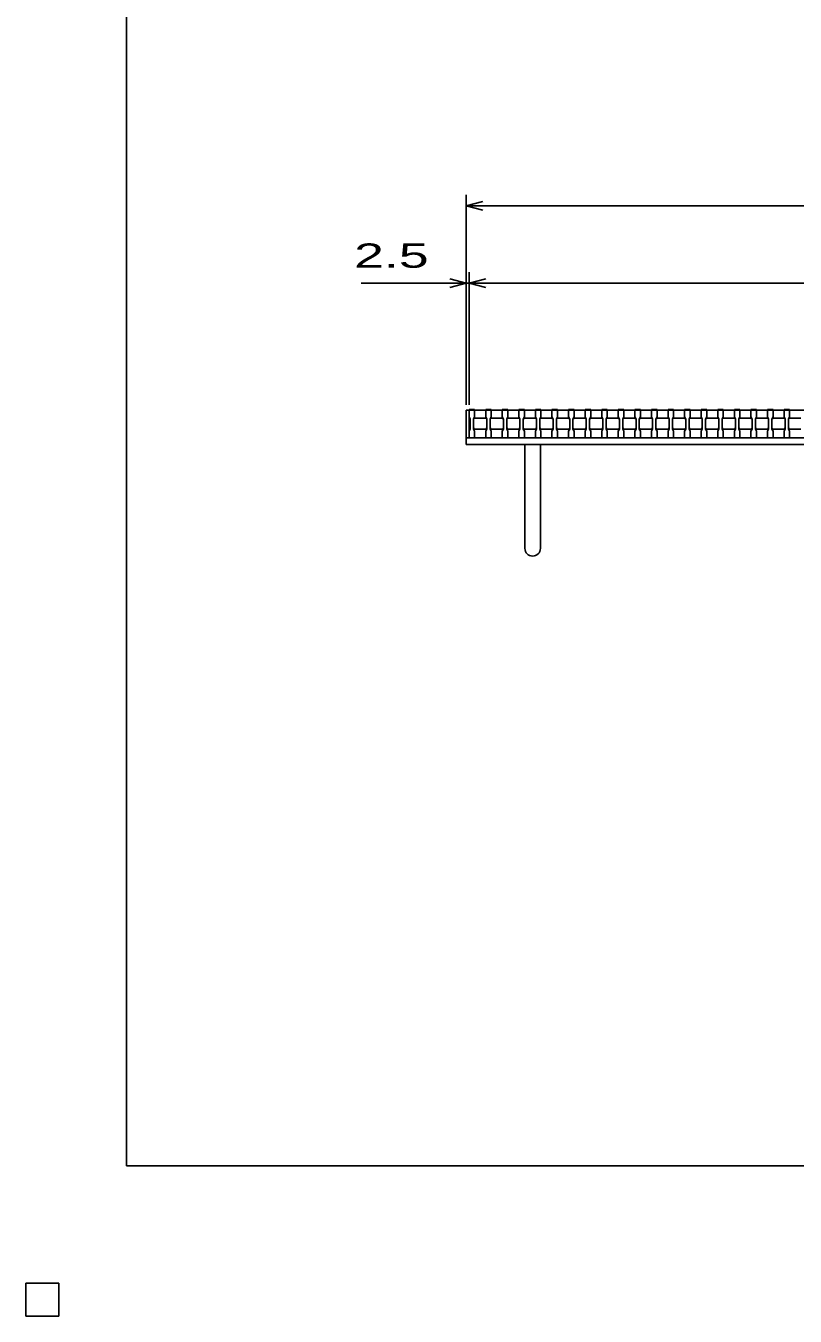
# Model space of a CAD drawing. Units: millimetres, scale not verified. Extents: x -1820 to 1731, y -1282 to 1054.
# Drawn here: x -1820 to -1124, y -1282 to -114 of the extents above; entities that cross this region are included whole.
import ezdxf
from ezdxf.enums import TextEntityAlignment as Align

# ---------------------------------------------------------------- set-up
doc = ezdxf.new("R2010")
doc.units = ezdxf.units.MM
doc.header["$LTSCALE"] = 10
for name, color, linetype, lineweight in [('0_2', 150, 'Continuous', 25), ('16', 3, 'Continuous', 25), ('19', 6, 'Continuous', 25), ('22', 4, 'Continuous', 25), ('24', 2, 'Continuous', 25)]:
    doc.layers.add(name, color=color, linetype=linetype, lineweight=lineweight)
doc.styles.add('ベクトル', font='')
doc.styles.get('ベクトル').set_extended_font_data('ベクトル')

msp = doc.modelspace()

# ---------------------------------------------------------------- linework, layer by layer
at = {"layer": '0_2'}
for p, q in [((-1729, -1146.5), (-1729, 1053.5)), ((1731, -1146.5), (-1729, -1146.5)), ((-1790, -1252.5), (-1820, -1252.5)), ((-1820, -1252.5), (-1820, -1282.5)), ((-1790, -1252.5), (-1820, -1252.5)), ((-1820, -1252.5), (-1820, -1282.5)), ((-1790, -1252.5), (-1820, -1252.5)), ((-1820, -1252.5), (-1820, -1282.5)), ((-1790, -1252.5), (-1820, -1252.5)), ((-1820, -1252.5), (-1820, -1282.5)), ((-1790, -1252.5), (-1820, -1252.5)), ((-1820, -1252.5), (-1820, -1282.5)), ((-1790, -1282.5), (-1790, -1252.5)), ((-1790, -1282.5), (-1790, -1252.5)), ((-1790, -1282.5), (-1790, -1252.5)), ((-1790, -1282.5), (-1790, -1252.5)), ((-1790, -1282.5), (-1790, -1252.5)), ((-1820, -1282.5), (-1790, -1282.5)), ((-1820, -1282.5), (-1790, -1282.5)), ((-1820, -1282.5), (-1790, -1282.5)), ((-1820, -1282.5), (-1790, -1282.5)), ((-1820, -1282.5), (-1790, -1282.5))]:
    msp.add_line(p, q, dxfattribs=at)
at = {"layer": '16'}
for p, q in [((-1419, -462.5), (-1419, -461.8)), ((-1419, -461.8), (-1414, -461.8)), ((-1419, -462.5), (-1419, -468.5)), ((-1414, -462.5), (-1419, -462.5)), ((-1419, -462.5), (-1419, -487.5)), ((-1419, -462.5), (-424, -462.5)), ((-1414, -461.8), (-1414, -462.5)), ((-1414, -468.5), (-1414, -462.5)), ((-1404, -462.5), (-1404, -461.8)), ((-1404, -461.8), (-1399, -461.8)), ((-1404, -462.5), (-1404, -468.5)), ((-1399, -462.5), (-1404, -462.5)), ((-1399, -461.8), (-1399, -462.5)), ((-1399, -468.5), (-1399, -462.5)), ((-1389, -462.5), (-1389, -461.8)), ((-1389, -461.8), (-1384, -461.8)), ((-1389, -462.5), (-1389, -468.5)), ((-1384, -462.5), (-1389, -462.5)), ((-1384, -461.8), (-1384, -462.5)), ((-1384, -468.5), (-1384, -462.5)), ((-1374, -462.5), (-1374, -461.8)), ((-1374, -461.8), (-1369, -461.8)), ((-1374, -462.5), (-1374, -468.5)), ((-1369, -462.5), (-1374, -462.5)), ((-1369, -461.8), (-1369, -462.5)), ((-1369, -468.5), (-1369, -462.5)), ((-1359, -462.5), (-1359, -461.8)), ((-1359, -461.8), (-1354, -461.8)), ((-1359, -462.5), (-1359, -468.5)), ((-1354, -462.5), (-1359, -462.5)), ((-1354, -461.8), (-1354, -462.5)), ((-1354, -468.5), (-1354, -462.5)), ((-1344, -462.5), (-1344, -461.8)), ((-1344, -461.8), (-1339, -461.8)), ((-1344, -462.5), (-1344, -468.5)), ((-1339, -462.5), (-1344, -462.5)), ((-1339, -461.8), (-1339, -462.5)), ((-1339, -468.5), (-1339, -462.5)), ((-1329, -462.5), (-1329, -461.8)), ((-1329, -461.8), (-1324, -461.8)), ((-1329, -462.5), (-1329, -468.5)), ((-1324, -462.5), (-1329, -462.5)), ((-1324, -461.8), (-1324, -462.5)), ((-1324, -468.5), (-1324, -462.5)), ((-1314, -462.5), (-1314, -461.8)), ((-1314, -461.8), (-1309, -461.8)), ((-1314, -462.5), (-1314, -468.5)), ((-1309, -462.5), (-1314, -462.5)), ((-1309, -461.8), (-1309, -462.5)), ((-1309, -468.5), (-1309, -462.5)), ((-1299, -462.5), (-1299, -461.8)), ((-1299, -461.8), (-1294, -461.8)), ((-1299, -462.5), (-1299, -468.5)), ((-1294, -462.5), (-1299, -462.5)), ((-1294, -461.8), (-1294, -462.5)), ((-1294, -468.5), (-1294, -462.5)), ((-1284, -462.5), (-1284, -461.8)), ((-1284, -461.8), (-1279, -461.8)), ((-1284, -462.5), (-1284, -468.5)), ((-1279, -462.5), (-1284, -462.5)), ((-1279, -461.8), (-1279, -462.5)), ((-1279, -468.5), (-1279, -462.5)), ((-1269, -462.5), (-1269, -461.8)), ((-1269, -461.8), (-1264, -461.8)), ((-1269, -462.5), (-1269, -468.5)), ((-1264, -462.5), (-1269, -462.5)), ((-1264, -461.8), (-1264, -462.5)), ((-1264, -468.5), (-1264, -462.5)), ((-1254, -462.5), (-1254, -461.8)), ((-1254, -461.8), (-1249, -461.8)), ((-1254, -462.5), (-1254, -468.5)), ((-1249, -462.5), (-1254, -462.5)), ((-1249, -461.8), (-1249, -462.5)), ((-1249, -468.5), (-1249, -462.5)), ((-1239, -462.5), (-1239, -461.8)), ((-1239, -461.8), (-1234, -461.8)), ((-1239, -462.5), (-1239, -468.5)), ((-1234, -462.5), (-1239, -462.5)), ((-1234, -461.8), (-1234, -462.5)), ((-1234, -468.5), (-1234, -462.5)), ((-1224, -462.5), (-1224, -461.8)), ((-1224, -461.8), (-1219, -461.8)), ((-1224, -462.5), (-1224, -468.5)), ((-1219, -462.5), (-1224, -462.5)), ((-1219, -461.8), (-1219, -462.5)), ((-1219, -468.5), (-1219, -462.5)), ((-1209, -462.5), (-1209, -461.8)), ((-1209, -461.8), (-1204, -461.8)), ((-1209, -462.5), (-1209, -468.5)), ((-1204, -462.5), (-1209, -462.5)), ((-1204, -461.8), (-1204, -462.5)), ((-1204, -468.5), (-1204, -462.5)), ((-1194, -462.5), (-1194, -461.8)), ((-1194, -461.8), (-1189, -461.8)), ((-1194, -462.5), (-1194, -468.5)), ((-1189, -462.5), (-1194, -462.5)), ((-1189, -461.8), (-1189, -462.5)), ((-1189, -468.5), (-1189, -462.5)), ((-1179, -462.5), (-1179, -461.8)), ((-1179, -461.8), (-1174, -461.8)), ((-1179, -462.5), (-1179, -468.5)), ((-1174, -462.5), (-1179, -462.5)), ((-1174, -461.8), (-1174, -462.5)), ((-1174, -468.5), (-1174, -462.5)), ((-1164, -462.5), (-1164, -461.8)), ((-1164, -461.8), (-1159, -461.8)), ((-1164, -462.5), (-1164, -468.5)), ((-1159, -462.5), (-1164, -462.5)), ((-1159, -461.8), (-1159, -462.5)), ((-1159, -468.5), (-1159, -462.5)), ((-1149, -462.5), (-1149, -461.8)), ((-1149, -461.8), (-1144, -461.8)), ((-1149, -462.5), (-1149, -468.5)), ((-1144, -462.5), (-1149, -462.5)), ((-1144, -461.8), (-1144, -462.5)), ((-1144, -468.5), (-1144, -462.5)), ((-1134, -462.5), (-1134, -461.8)), ((-1134, -461.8), (-1129, -461.8)), ((-1134, -462.5), (-1134, -468.5)), ((-1129, -462.5), (-1134, -462.5)), ((-1129, -461.8), (-1129, -462.5)), ((-1129, -468.5), (-1129, -462.5)), ((-1419, -468.5), (-1418, -470.5)), ((-1418, -470.5), (-1418, -479.5)), ((-1415, -470.5), (-1414, -468.5)), ((-1415, -470.5), (-1414, -469.5)), ((-1415, -479.5), (-1415, -470.5)), ((-1414, -479.5), (-1415, -478.5)), ((-1414, -469.5), (-1404, -469.5)), ((-1404, -468.5), (-1403, -470.5)), ((-1404, -469.5), (-1403, -470.5)), ((-1403, -478.5), (-1404, -479.5)), ((-1403, -470.5), (-1403, -479.5)), ((-1400, -470.5), (-1399, -468.5)), ((-1400, -470.5), (-1399, -469.5)), ((-1400, -479.5), (-1400, -470.5)), ((-1399, -479.5), (-1400, -478.5)), ((-1399, -469.5), (-1389, -469.5)), ((-1389, -468.5), (-1388, -470.5)), ((-1389, -469.5), (-1388, -470.5)), ((-1388, -478.5), (-1389, -479.5)), ((-1388, -470.5), (-1388, -479.5)), ((-1385, -470.5), (-1384, -468.5)), ((-1385, -470.5), (-1384, -469.5)), ((-1385, -479.5), (-1385, -470.5)), ((-1384, -479.5), (-1385, -478.5)), ((-1384, -469.5), (-1374, -469.5)), ((-1374, -468.5), (-1373, -470.5)), ((-1374, -469.5), (-1373, -470.5)), ((-1373, -478.5), (-1374, -479.5)), ((-1373, -470.5), (-1373, -479.5)), ((-1370, -470.5), (-1369, -468.5)), ((-1370, -470.5), (-1369, -469.5)), ((-1370, -479.5), (-1370, -470.5)), ((-1369, -479.5), (-1370, -478.5)), ((-1369, -469.5), (-1359, -469.5)), ((-1359, -468.5), (-1358, -470.5)), ((-1359, -469.5), (-1358, -470.5)), ((-1358, -478.5), (-1359, -479.5)), ((-1358, -470.5), (-1358, -479.5)), ((-1355, -470.5), (-1354, -468.5)), ((-1355, -470.5), (-1354, -469.5)), ((-1355, -479.5), (-1355, -470.5)), ((-1354, -479.5), (-1355, -478.5)), ((-1354, -469.5), (-1344, -469.5)), ((-1344, -468.5), (-1343, -470.5)), ((-1344, -469.5), (-1343, -470.5)), ((-1343, -478.5), (-1344, -479.5)), ((-1343, -470.5), (-1343, -479.5)), ((-1340, -470.5), (-1339, -468.5)), ((-1340, -470.5), (-1339, -469.5)), ((-1340, -479.5), (-1340, -470.5)), ((-1339, -479.5), (-1340, -478.5)), ((-1339, -469.5), (-1329, -469.5)), ((-1329, -468.5), (-1328, -470.5)), ((-1329, -469.5), (-1328, -470.5)), ((-1328, -478.5), (-1329, -479.5)), ((-1328, -470.5), (-1328, -479.5)), ((-1325, -470.5), (-1324, -468.5)), ((-1325, -470.5), (-1324, -469.5)), ((-1325, -479.5), (-1325, -470.5)), ((-1324, -479.5), (-1325, -478.5)), ((-1324, -469.5), (-1314, -469.5)), ((-1314, -468.5), (-1313, -470.5)), ((-1314, -469.5), (-1313, -470.5)), ((-1313, -478.5), (-1314, -479.5)), ((-1313, -470.5), (-1313, -479.5)), ((-1310, -470.5), (-1309, -468.5)), ((-1310, -470.5), (-1309, -469.5)), ((-1310, -479.5), (-1310, -470.5)), ((-1309, -479.5), (-1310, -478.5)), ((-1309, -469.5), (-1299, -469.5)), ((-1299, -468.5), (-1298, -470.5)), ((-1299, -469.5), (-1298, -470.5)), ((-1298, -478.5), (-1299, -479.5)), ((-1298, -470.5), (-1298, -479.5)), ((-1295, -470.5), (-1294, -468.5)), ((-1295, -470.5), (-1294, -469.5)), ((-1295, -479.5), (-1295, -470.5)), ((-1294, -479.5), (-1295, -478.5)), ((-1294, -469.5), (-1284, -469.5)), ((-1284, -468.5), (-1283, -470.5)), ((-1284, -469.5), (-1283, -470.5)), ((-1283, -478.5), (-1284, -479.5)), ((-1283, -470.5), (-1283, -479.5)), ((-1280, -470.5), (-1279, -468.5)), ((-1280, -470.5), (-1279, -469.5)), ((-1280, -479.5), (-1280, -470.5)), ((-1279, -479.5), (-1280, -478.5)), ((-1279, -469.5), (-1269, -469.5)), ((-1269, -468.5), (-1268, -470.5)), ((-1269, -469.5), (-1268, -470.5)), ((-1268, -478.5), (-1269, -479.5)), ((-1268, -470.5), (-1268, -479.5)), ((-1265, -470.5), (-1264, -468.5)), ((-1265, -470.5), (-1264, -469.5)), ((-1265, -479.5), (-1265, -470.5)), ((-1264, -479.5), (-1265, -478.5)), ((-1264, -469.5), (-1254, -469.5)), ((-1254, -468.5), (-1253, -470.5)), ((-1254, -469.5), (-1253, -470.5)), ((-1253, -478.5), (-1254, -479.5)), ((-1253, -470.5), (-1253, -479.5)), ((-1250, -470.5), (-1249, -468.5)), ((-1250, -470.5), (-1249, -469.5)), ((-1250, -479.5), (-1250, -470.5)), ((-1249, -479.5), (-1250, -478.5)), ((-1249, -469.5), (-1239, -469.5)), ((-1239, -468.5), (-1238, -470.5)), ((-1239, -469.5), (-1238, -470.5)), ((-1238, -478.5), (-1239, -479.5)), ((-1238, -470.5), (-1238, -479.5)), ((-1235, -470.5), (-1234, -468.5)), ((-1235, -470.5), (-1234, -469.5)), ((-1235, -479.5), (-1235, -470.5)), ((-1234, -479.5), (-1235, -478.5)), ((-1234, -469.5), (-1224, -469.5)), ((-1224, -468.5), (-1223, -470.5)), ((-1224, -469.5), (-1223, -470.5)), ((-1223, -478.5), (-1224, -479.5)), ((-1223, -470.5), (-1223, -479.5)), ((-1220, -470.5), (-1219, -468.5)), ((-1220, -470.5), (-1219, -469.5)), ((-1220, -479.5), (-1220, -470.5)), ((-1219, -479.5), (-1220, -478.5)), ((-1219, -469.5), (-1209, -469.5)), ((-1209, -468.5), (-1208, -470.5)), ((-1209, -469.5), (-1208, -470.5)), ((-1208, -478.5), (-1209, -479.5)), ((-1208, -470.5), (-1208, -479.5)), ((-1205, -470.5), (-1204, -468.5)), ((-1205, -470.5), (-1204, -469.5)), ((-1205, -479.5), (-1205, -470.5)), ((-1204, -479.5), (-1205, -478.5)), ((-1204, -469.5), (-1194, -469.5)), ((-1194, -468.5), (-1193, -470.5)), ((-1194, -469.5), (-1193, -470.5)), ((-1193, -478.5), (-1194, -479.5)), ((-1193, -470.5), (-1193, -479.5)), ((-1190, -470.5), (-1189, -468.5)), ((-1190, -470.5), (-1189, -469.5)), ((-1190, -479.5), (-1190, -470.5)), ((-1189, -479.5), (-1190, -478.5)), ((-1189, -469.5), (-1179, -469.5)), ((-1179, -468.5), (-1178, -470.5)), ((-1179, -469.5), (-1178, -470.5)), ((-1178, -478.5), (-1179, -479.5)), ((-1178, -470.5), (-1178, -479.5)), ((-1175, -470.5), (-1174, -468.5)), ((-1175, -470.5), (-1174, -469.5)), ((-1175, -479.5), (-1175, -470.5)), ((-1174, -479.5), (-1175, -478.5)), ((-1174, -469.5), (-1164, -469.5)), ((-1164, -468.5), (-1163, -470.5)), ((-1164, -469.5), (-1163, -470.5)), ((-1163, -478.5), (-1164, -479.5)), ((-1163, -470.5), (-1163, -479.5)), ((-1160, -470.5), (-1159, -468.5)), ((-1160, -470.5), (-1159, -469.5)), ((-1160, -479.5), (-1160, -470.5)), ((-1159, -479.5), (-1160, -478.5)), ((-1159, -469.5), (-1149, -469.5)), ((-1149, -468.5), (-1148, -470.5)), ((-1149, -469.5), (-1148, -470.5)), ((-1148, -478.5), (-1149, -479.5)), ((-1148, -470.5), (-1148, -479.5)), ((-1145, -470.5), (-1144, -468.5)), ((-1145, -470.5), (-1144, -469.5)), ((-1145, -479.5), (-1145, -470.5)), ((-1144, -479.5), (-1145, -478.5)), ((-1144, -469.5), (-1134, -469.5)), ((-1134, -468.5), (-1133, -470.5)), ((-1134, -469.5), (-1133, -470.5)), ((-1133, -478.5), (-1134, -479.5)), ((-1133, -470.5), (-1133, -479.5)), ((-1130, -470.5), (-1129, -468.5)), ((-1130, -470.5), (-1129, -469.5)), ((-1130, -479.5), (-1130, -470.5)), ((-1129, -479.5), (-1130, -478.5)), ((-1129, -469.5), (-1119, -469.5)), ((-1418, -479.5), (-1419, -481.5)), ((-1419, -481.5), (-1419, -487.5)), ((-1419, -487.5), (-1414, -487.5)), ((-1419, -487.5), (-424, -487.5)), ((-1414, -481.5), (-1415, -479.5)), ((-1404, -479.5), (-1414, -479.5)), ((-1414, -487.5), (-1414, -481.5)), ((-1403, -479.5), (-1404, -481.5)), ((-1404, -481.5), (-1404, -487.5)), ((-1404, -487.5), (-1399, -487.5)), ((-1399, -481.5), (-1400, -479.5)), ((-1389, -479.5), (-1399, -479.5)), ((-1399, -487.5), (-1399, -481.5)), ((-1388, -479.5), (-1389, -481.5)), ((-1389, -481.5), (-1389, -487.5)), ((-1389, -487.5), (-1384, -487.5)), ((-1384, -481.5), (-1385, -479.5)), ((-1374, -479.5), (-1384, -479.5)), ((-1384, -487.5), (-1384, -481.5)), ((-1373, -479.5), (-1374, -481.5)), ((-1374, -481.5), (-1374, -487.5)), ((-1374, -487.5), (-1369, -487.5)), ((-1369, -481.5), (-1370, -479.5)), ((-1359, -479.5), (-1369, -479.5)), ((-1369, -487.5), (-1369, -481.5)), ((-1358, -479.5), (-1359, -481.5)), ((-1359, -481.5), (-1359, -487.5)), ((-1359, -487.5), (-1354, -487.5)), ((-1354, -481.5), (-1355, -479.5)), ((-1344, -479.5), (-1354, -479.5)), ((-1354, -487.5), (-1354, -481.5)), ((-1343, -479.5), (-1344, -481.5)), ((-1344, -481.5), (-1344, -487.5)), ((-1344, -487.5), (-1339, -487.5)), ((-1339, -481.5), (-1340, -479.5)), ((-1329, -479.5), (-1339, -479.5)), ((-1339, -487.5), (-1339, -481.5)), ((-1328, -479.5), (-1329, -481.5)), ((-1329, -481.5), (-1329, -487.5)), ((-1329, -487.5), (-1324, -487.5)), ((-1324, -481.5), (-1325, -479.5)), ((-1314, -479.5), (-1324, -479.5)), ((-1324, -487.5), (-1324, -481.5)), ((-1313, -479.5), (-1314, -481.5)), ((-1314, -481.5), (-1314, -487.5)), ((-1314, -487.5), (-1309, -487.5)), ((-1309, -481.5), (-1310, -479.5)), ((-1299, -479.5), (-1309, -479.5)), ((-1309, -487.5), (-1309, -481.5)), ((-1298, -479.5), (-1299, -481.5)), ((-1299, -481.5), (-1299, -487.5)), ((-1299, -487.5), (-1294, -487.5)), ((-1294, -481.5), (-1295, -479.5)), ((-1284, -479.5), (-1294, -479.5)), ((-1294, -487.5), (-1294, -481.5)), ((-1283, -479.5), (-1284, -481.5)), ((-1284, -481.5), (-1284, -487.5)), ((-1284, -487.5), (-1279, -487.5)), ((-1279, -481.5), (-1280, -479.5)), ((-1269, -479.5), (-1279, -479.5)), ((-1279, -487.5), (-1279, -481.5)), ((-1268, -479.5), (-1269, -481.5)), ((-1269, -481.5), (-1269, -487.5)), ((-1269, -487.5), (-1264, -487.5)), ((-1264, -481.5), (-1265, -479.5)), ((-1254, -479.5), (-1264, -479.5)), ((-1264, -487.5), (-1264, -481.5)), ((-1253, -479.5), (-1254, -481.5)), ((-1254, -481.5), (-1254, -487.5)), ((-1254, -487.5), (-1249, -487.5)), ((-1249, -481.5), (-1250, -479.5)), ((-1239, -479.5), (-1249, -479.5)), ((-1249, -487.5), (-1249, -481.5)), ((-1238, -479.5), (-1239, -481.5)), ((-1239, -481.5), (-1239, -487.5)), ((-1239, -487.5), (-1234, -487.5)), ((-1234, -481.5), (-1235, -479.5)), ((-1224, -479.5), (-1234, -479.5)), ((-1234, -487.5), (-1234, -481.5)), ((-1223, -479.5), (-1224, -481.5)), ((-1224, -481.5), (-1224, -487.5)), ((-1224, -487.5), (-1219, -487.5)), ((-1219, -481.5), (-1220, -479.5)), ((-1209, -479.5), (-1219, -479.5)), ((-1219, -487.5), (-1219, -481.5)), ((-1208, -479.5), (-1209, -481.5)), ((-1209, -481.5), (-1209, -487.5)), ((-1209, -487.5), (-1204, -487.5)), ((-1204, -481.5), (-1205, -479.5)), ((-1194, -479.5), (-1204, -479.5)), ((-1204, -487.5), (-1204, -481.5)), ((-1193, -479.5), (-1194, -481.5)), ((-1194, -481.5), (-1194, -487.5)), ((-1194, -487.5), (-1189, -487.5)), ((-1189, -481.5), (-1190, -479.5)), ((-1179, -479.5), (-1189, -479.5)), ((-1189, -487.5), (-1189, -481.5)), ((-1178, -479.5), (-1179, -481.5)), ((-1179, -481.5), (-1179, -487.5)), ((-1179, -487.5), (-1174, -487.5)), ((-1174, -481.5), (-1175, -479.5)), ((-1164, -479.5), (-1174, -479.5)), ((-1174, -487.5), (-1174, -481.5)), ((-1163, -479.5), (-1164, -481.5)), ((-1164, -481.5), (-1164, -487.5)), ((-1164, -487.5), (-1159, -487.5)), ((-1159, -481.5), (-1160, -479.5)), ((-1149, -479.5), (-1159, -479.5)), ((-1159, -487.5), (-1159, -481.5)), ((-1148, -479.5), (-1149, -481.5)), ((-1149, -481.5), (-1149, -487.5)), ((-1149, -487.5), (-1144, -487.5)), ((-1144, -481.5), (-1145, -479.5)), ((-1134, -479.5), (-1144, -479.5)), ((-1144, -487.5), (-1144, -481.5)), ((-1133, -479.5), (-1134, -481.5)), ((-1134, -481.5), (-1134, -487.5)), ((-1134, -487.5), (-1129, -487.5)), ((-1129, -481.5), (-1130, -479.5)), ((-1119, -479.5), (-1129, -479.5)), ((-1129, -487.5), (-1129, -481.5)), ((-1790, -1252.5), (-1820, -1252.5)), ((-1820, -1252.5), (-1820, -1282.5)), ((-1790, -1252.5), (-1820, -1252.5)), ((-1820, -1252.5), (-1820, -1282.5)), ((-1790, -1252.5), (-1820, -1252.5)), ((-1820, -1252.5), (-1820, -1282.5)), ((-1790, -1252.5), (-1820, -1252.5)), ((-1820, -1252.5), (-1820, -1282.5)), ((-1790, -1252.5), (-1820, -1252.5)), ((-1820, -1252.5), (-1820, -1282.5)), ((-1790, -1282.5), (-1790, -1252.5)), ((-1790, -1282.5), (-1790, -1252.5)), ((-1790, -1282.5), (-1790, -1252.5)), ((-1790, -1282.5), (-1790, -1252.5)), ((-1790, -1282.5), (-1790, -1252.5)), ((-1820, -1282.5), (-1790, -1282.5)), ((-1820, -1282.5), (-1790, -1282.5)), ((-1820, -1282.5), (-1790, -1282.5)), ((-1820, -1282.5), (-1790, -1282.5)), ((-1820, -1282.5), (-1790, -1282.5))]:
    msp.add_line(p, q, dxfattribs=at)
at = {"layer": '19'}
for p, q in [((-1421.5, -487.5), (-1421.5, -462.5)), ((-1421.5, -462.5), (-1419, -462.5)), ((-1421.5, -487.5), (-421.5, -487.5)), ((-1421.5, -493.5), (-1421.5, -487.5)), ((-421.5, -493.5), (-1421.5, -493.5)), ((-1368.5, -493.5), (-1368.5, -587.5)), ((-1354.5, -587.5), (-1354.5, -493.5))]:
    msp.add_line(p, q, dxfattribs=at)
msp.add_arc((-1361.5, -587.5), 7, 180, 0, dxfattribs=at)
at = {"layer": '22'}
for p, q in [((-1421.5, -457.5), (-1421.5, -267.5)), ((-1421.5, -277.5), (-1406.5, -273.5)), ((-1406.5, -281.5), (-1421.5, -277.5)), ((-1421.5, -277.5), (-421.5, -277.5)), ((-1421.5, -457.5), (-1421.5, -337.5)), ((-1419, -457.5), (-1419, -337.5)), ((-1516.5, -347.5), (-1421.5, -347.5)), ((-1421.5, -347.5), (-1436.5, -343.5)), ((-1436.5, -351.5), (-1421.5, -347.5)), ((-1421.5, -347.5), (-1419, -347.5)), ((-1419, -347.5), (-1404, -343.5)), ((-1404, -351.5), (-1419, -347.5)), ((-1419, -347.5), (-424, -347.5))]:
    msp.add_line(p, q, dxfattribs=at)
at = {"layer": '22', "color": 2}
for p, q in [((-1790, -1252.5), (-1820, -1252.5)), ((-1820, -1252.5), (-1820, -1282.5)), ((-1790, -1252.5), (-1820, -1252.5)), ((-1820, -1252.5), (-1820, -1282.5)), ((-1790, -1252.5), (-1820, -1252.5)), ((-1820, -1252.5), (-1820, -1282.5)), ((-1790, -1282.5), (-1790, -1252.5)), ((-1790, -1282.5), (-1790, -1252.5)), ((-1790, -1282.5), (-1790, -1252.5)), ((-1820, -1282.5), (-1790, -1282.5)), ((-1820, -1282.5), (-1790, -1282.5)), ((-1820, -1282.5), (-1790, -1282.5))]:
    msp.add_line(p, q, dxfattribs=at)
at = {"layer": '24', "color": 4}
for p, q in [((-1790, -1252.5), (-1820, -1252.5)), ((-1820, -1252.5), (-1820, -1282.5)), ((-1790, -1252.5), (-1820, -1252.5)), ((-1820, -1252.5), (-1820, -1282.5)), ((-1790, -1252.5), (-1820, -1252.5)), ((-1820, -1252.5), (-1820, -1282.5)), ((-1790, -1282.5), (-1790, -1252.5)), ((-1790, -1282.5), (-1790, -1252.5)), ((-1790, -1282.5), (-1790, -1252.5)), ((-1820, -1282.5), (-1790, -1282.5)), ((-1820, -1282.5), (-1790, -1282.5)), ((-1820, -1282.5), (-1790, -1282.5))]:
    msp.add_line(p, q, dxfattribs=at)

# ---------------------------------------------------------------- texts
at = {"layer": '22', "color": 2, "style": 'ベクトル', "width": 1.65}
msp.add_text(' 2.5 ', height=21.99, dxfattribs=at).set_placement((-1536.5, -322.5), align=Align.MIDDLE_LEFT)

doc.saveas('drawing.dxf')
